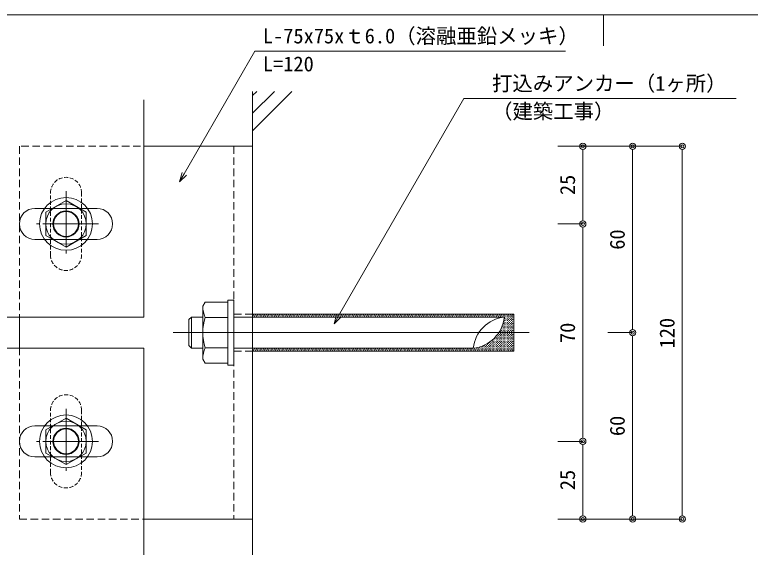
# Model space of a CAD drawing. Units: millimetres on the paper. Extents: x -401 to 401, y -279 to 279.
# Drawn here: x 172.4 to 290.7, y 192.9 to 278.7 of the extents above; entities that cross this region are included whole.
import ezdxf
from ezdxf.enums import TextEntityAlignment as Align

# ---------------------------------------------------------------- set-up
doc = ezdxf.new("R2010")
doc.units = ezdxf.units.MM
doc.linetypes.add('DASHED1', pattern=[1.8, 1.2, -0.6])
doc.linetypes.add('LONG_CHAIN', pattern=[21, 18, -1, 1, -1])
for name, color, linetype, lineweight in [('0-0_A-C01-補助線(非印刷)', 4, 'Continuous', 9), ('0-1_0-A01-枠A', 4, 'Continuous', 9), ('0-4_A-C02-ハッチング', 134, 'Continuous', 9), ('0-5_A-D01-RC', 4, 'Continuous', 9), ('0-8_A-D09-金物_鋼材', 4, 'Continuous', 9), ('0-A_0', 1, 'Continuous', 9), ('0-B_A-C05-見え掛り_細線', 1, 'Continuous', 9), ('0-C_A-C04-見上げ_見え隠れ線', 4, 'DASHED1', 9), ('1-1_0-A11-寸法_詳細', 5, 'Continuous', 9), ('1-3_A-B03-文字_書込_小', 7, 'Continuous', 9)]:
    doc.layers.add(name, color=color, linetype=linetype, lineweight=lineweight)
doc.styles.add('ＭＳ ゴシック', font='')
doc.styles.get('ＭＳ ゴシック').set_extended_font_data('MS Gothic')

# ---------------------------------------------------------------- blocks, each defined once
blk = doc.blocks.new('G$CF361E94F')
at = {"layer": '0-A_0', "linetype": 'LONG_CHAIN'}
for p, q in [((0, 10.5), (0, -10.5)), ((-10.5, 0), (10.5, 0))]:
    blk.add_line(p, q, dxfattribs=at)
at = {"layer": '0-A_0', "color": 7}
blk.add_lwpolyline([(-7.5, 0), (-3.75, -6.495), (3.75, -6.495), (7.5, 0), (3.75, 6.495), (-3.75, 6.495)], close=True, dxfattribs=at)
for radius in [8.5, 6.495, 4.21, 4]:
    blk.add_circle((0, 0), radius, dxfattribs=at)
at = {"layer": '0-B_A-C05-見え掛り_細線'}
for p, q in [((-5, 10), (-5, -10)), ((5, -10), (5, 10))]:
    blk.add_line(p, q, dxfattribs=at)
for centre, start, end in [((0, 10), 0, 180), ((0, -10), 180, 0)]:
    blk.add_arc(centre, 5, start, end, dxfattribs=at)
at = {"layer": '0-C_A-C04-見上げ_見え隠れ線'}
for p, q in [((-10, 5), (10, 5)), ((10, -5), (-10, -5))]:
    blk.add_line(p, q, dxfattribs=at)
for centre, start, end in [((-10, 0), 90, 270), ((10, 0), 270, 90)]:
    blk.add_arc(centre, 5, start, end, dxfattribs=at)
blk = doc.blocks.new('_Dot')
at = {"layer": '0-A_0', "color": 7}
blk.add_line((-0.5, 0), (-1, 0), dxfattribs=at)
for radius in [0.5, 0.25]:
    blk.add_circle((0, 0), radius, dxfattribs=at)
blk = doc.blocks.new('_Open30')
at = {"layer": '0-A_0', "color": 7}
blk.add_line((0, 0), (-1, 0), dxfattribs=at)
blk.add_lwpolyline([(-1, 0.2679), (0, 0), (-1, -0.2679)], dxfattribs=at)
blk = doc.blocks.new('G$C16211926')
at = {"layer": '0-A_0'}
blk.add_line((0, -95), (0, 19.5), dxfattribs=at)
at = {"layer": '0-A_0', "color": 7}
for p, q in [((-4.188, 14.5), (-5, 13.688)), ((-4.188, 14.5), (4.188, 14.5)), ((5, 13.688), (4.188, 14.5)), ((-5, 13.688), (-5, 10)), ((-5, 13.688), (5, 13.688)), ((5, 13.688), (5, 10)), ((-8.487, 10), (-9.8, 9.242)), ((8.487, 10), (-8.487, 10)), ((8.487, 10), (9.8, 9.242)), ((-9.8, 2), (-9.8, 9.242)), ((-4.9, 9.242), (-4.9, 2)), ((4.9, 9.242), (4.9, 2)), ((9.8, 2), (9.8, 9.242)), ((-5, 0), (-5, -77)), ((5, 0), (5, -87)), ((-6, -6), (-6, -90)), ((6, -6), (6, -90)), ((6, -90), (-6, -90))]:
    blk.add_line(p, q, dxfattribs=at)
for points in [[(10.5, 0), (10.5, 2), (-10.5, 2)], [(10.5, 0), (-10.5, 0), (-10.5, 2)]]:
    blk.add_lwpolyline(points, dxfattribs=at)
at = {"layer": '0-A_0'}
for centre in [(-5.955, -6.608), (-5.602, -6.254), (-5.602, -6.961), (-5.248, -6.608), (5.358, -6.607), (5.712, -6.254), (5.712, -6.961), (-5.955, -7.315), (-5.955, -8.022), (-5.955, -8.729), (-5.955, -9.436), (-5.602, -7.668), (-5.602, -8.375), (-5.602, -9.082), (-5.248, -7.315), (-5.248, -8.022), (-5.248, -8.729), (-5.248, -9.436), (5.358, -7.315), (5.358, -8.022), (5.358, -8.729), (5.358, -9.436), (5.712, -7.668), (5.712, -8.375), (5.712, -9.082), (-5.955, -10.143), (-5.955, -10.85), (-5.955, -11.557), (-5.602, -9.789), (-5.602, -10.497), (-5.602, -11.204), (-5.248, -10.143), (-5.248, -10.85), (-5.248, -11.557), (5.358, -10.143), (5.358, -10.85), (5.358, -11.557), (5.712, -9.789), (5.712, -10.496), (5.712, -11.203), (-5.955, -12.264), (-5.955, -12.971), (-5.955, -13.679), (-5.602, -11.911), (-5.602, -12.618), (-5.602, -13.325), (-5.602, -14.032), (-5.248, -12.264), (-5.248, -12.971), (-5.248, -13.678), (5.358, -12.264), (5.358, -12.971), (5.358, -13.678), (5.712, -11.911), (5.712, -12.618), (5.712, -13.325), (5.712, -14.032), (-5.955, -14.386), (-5.955, -15.093), (-5.955, -15.8), (-5.955, -16.507), (-5.602, -14.739), (-5.602, -15.446), (-5.602, -16.153), (-5.248, -14.386), (-5.248, -15.093), (-5.248, -15.8), (-5.248, -16.507), (5.358, -14.386), (5.358, -15.093), (5.358, -15.8), (5.358, -16.507), (5.712, -14.739), (5.712, -15.446), (5.712, -16.153), (-5.955, -17.214), (-5.955, -17.921), (-5.955, -18.628), (-5.602, -16.861), (-5.602, -17.568), (-5.602, -18.275), (-5.248, -17.214), (-5.248, -17.921), (-5.248, -18.628), (5.358, -17.214), (5.358, -17.921), (5.358, -18.628), (5.712, -16.861), (5.712, -17.567), (5.712, -18.274), (-5.955, -19.335), (-5.955, -20.042), (-5.955, -20.75), (-5.602, -18.982), (-5.602, -19.689), (-5.602, -20.396), (-5.602, -21.103), (-5.248, -19.335), (-5.248, -20.042), (-5.248, -20.749), (5.358, -19.335), (5.358, -20.042), (5.358, -20.749), (5.712, -18.982), (5.712, -19.689), (5.712, -20.396), (5.712, -21.103), (-5.955, -21.457), (-5.955, -22.164), (-5.955, -22.871), (-5.955, -23.578), (-5.602, -21.81), (-5.602, -22.517), (-5.602, -23.224), (-5.248, -21.457), (-5.248, -22.164), (-5.248, -22.871), (-5.248, -23.578), (5.358, -21.457), (5.358, -22.164), (5.358, -22.871), (5.358, -23.578), (5.712, -21.81), (5.712, -22.517), (5.712, -23.224), (-5.955, -24.285), (-5.955, -24.992), (-5.955, -25.699), (-5.602, -23.932), (-5.602, -24.639), (-5.602, -25.346), (-5.602, -26.053), (-5.248, -24.285), (-5.248, -24.992), (-5.248, -25.699), (5.358, -24.285), (5.358, -24.992), (5.358, -25.699), (5.712, -23.932), (5.712, -24.638), (5.712, -25.346), (5.712, -26.053), (-5.955, -26.406), (-5.955, -27.113), (-5.955, -27.821), (-5.602, -26.76), (-5.602, -27.467), (-5.602, -28.174), (-5.248, -26.406), (-5.248, -27.113), (-5.248, -27.821), (5.358, -26.406), (5.358, -27.113), (5.358, -27.82), (5.712, -26.76), (5.712, -27.467), (5.712, -28.174), (-5.955, -28.528), (-5.955, -29.235), (-5.955, -29.942), (-5.955, -30.649), (-5.602, -28.881), (-5.602, -29.588), (-5.602, -30.295), (-5.248, -28.528), (-5.248, -29.235), (-5.248, -29.942), (-5.248, -30.649), (5.358, -28.528), (5.358, -29.235), (5.358, -29.942), (5.358, -30.649), (5.712, -28.881), (5.712, -29.588), (5.712, -30.295), (-5.955, -31.356), (-5.955, -32.063), (-5.955, -32.77), (-5.602, -31.003), (-5.602, -31.71), (-5.602, -32.417), (-5.602, -33.124), (-5.248, -31.356), (-5.248, -32.063), (-5.248, -32.77), (5.358, -31.356), (5.358, -32.063), (5.358, -32.77), (5.712, -31.003), (5.712, -31.71), (5.712, -32.417), (5.712, -33.124), (-5.955, -33.477), (-5.955, -34.184), (-5.955, -34.892), (-5.602, -33.831), (-5.602, -34.538), (-5.602, -35.245), (-5.248, -33.477), (-5.248, -34.184), (-5.248, -34.892), (5.358, -33.477), (5.358, -34.184), (5.358, -34.892), (5.712, -33.831), (5.712, -34.538), (5.712, -35.245), (-5.955, -35.599), (-5.955, -36.306), (-5.955, -37.013), (-5.955, -37.72), (-5.602, -35.952), (-5.602, -36.659), (-5.602, -37.366), (-5.248, -35.599), (-5.248, -36.306), (-5.248, -37.013), (-5.248, -37.72), (5.358, -35.599), (5.358, -36.306), (5.358, -37.013), (5.358, -37.72), (5.712, -35.952), (5.712, -36.659), (5.712, -37.366), (-5.955, -38.427), (-5.955, -39.134), (-5.955, -39.841), (-5.602, -38.074), (-5.602, -38.781), (-5.602, -39.488), (-5.602, -40.195), (-5.248, -38.427), (-5.248, -39.134), (-5.248, -39.841), (5.358, -38.427), (5.358, -39.134), (5.358, -39.841), (5.712, -38.074), (5.712, -38.781), (5.712, -39.488), (5.712, -40.195), (-5.955, -40.548), (-5.955, -41.256), (-5.955, -41.963), (-5.602, -40.902), (-5.602, -41.609), (-5.602, -42.316), (-5.248, -40.548), (-5.248, -41.256), (-5.248, -41.963), (5.358, -40.548), (5.358, -41.256), (5.358, -41.963), (5.712, -40.902), (5.712, -41.609), (5.712, -42.316), (-5.955, -42.67), (-5.955, -43.377), (-5.955, -44.084), (-5.955, -44.791), (-5.602, -43.023), (-5.602, -43.73), (-5.602, -44.438), (-5.248, -42.67), (-5.248, -43.377), (-5.248, -44.084), (-5.248, -44.791), (5.358, -42.67), (5.358, -43.377), (5.358, -44.084), (5.358, -44.791), (5.712, -43.023), (5.712, -43.73), (5.712, -44.438), (-5.955, -45.498), (-5.955, -46.205), (-5.955, -46.912), (-5.602, -45.145), (-5.602, -45.852), (-5.602, -46.559), (-5.602, -47.266), (-5.248, -45.498), (-5.248, -46.205), (-5.248, -46.912), (5.358, -45.498), (5.358, -46.205), (5.358, -46.912), (5.712, -45.145), (5.712, -45.852), (5.712, -46.559), (5.712, -47.266), (-5.955, -47.62), (-5.955, -48.327), (-5.955, -49.034), (-5.602, -47.973), (-5.602, -48.68), (-5.602, -49.387), (-5.248, -47.62), (-5.248, -48.327), (-5.248, -49.034), (5.358, -47.62), (5.358, -48.327), (5.358, -49.034), (5.712, -47.973), (5.712, -48.68), (5.712, -49.387), (-5.955, -49.741), (-5.955, -50.448), (-5.955, -51.155), (-5.955, -51.862), (-5.602, -50.094), (-5.602, -50.802), (-5.602, -51.509), (-5.248, -49.741), (-5.248, -50.448), (-5.248, -51.155), (-5.248, -51.862), (5.358, -49.741), (5.358, -50.448), (5.358, -51.155), (5.358, -51.862), (5.712, -50.094), (5.712, -50.802), (5.712, -51.509), (-5.955, -52.569), (-5.955, -53.276), (-5.955, -53.984), (-5.602, -52.216), (-5.602, -52.923), (-5.602, -53.63), (-5.602, -54.337), (-5.248, -52.569), (-5.248, -53.276), (-5.248, -53.983), (5.358, -52.569), (5.358, -53.276), (5.358, -53.984), (5.712, -52.216), (5.712, -52.923), (5.712, -53.63), (5.712, -54.337), (-5.955, -54.691), (-5.955, -55.398), (-5.955, -56.105), (-5.955, -56.812), (-5.602, -55.044), (-5.602, -55.751), (-5.602, -56.458), (-5.248, -54.691), (-5.248, -55.398), (-5.248, -56.105), (-5.248, -56.812), (5.358, -54.691), (5.358, -55.398), (5.358, -56.105), (5.358, -56.812), (5.712, -55.044), (5.712, -55.751), (5.712, -56.458), (-5.955, -57.519), (-5.955, -58.226), (-5.955, -58.933), (-5.602, -57.165), (-5.602, -57.873), (-5.602, -58.58), (-5.248, -57.519), (-5.248, -58.226), (-5.248, -58.933), (5.358, -57.519), (5.358, -58.226), (5.358, -58.933), (5.712, -57.165), (5.712, -57.873), (5.712, -58.58), (-5.955, -59.64), (-5.955, -60.348), (-5.955, -61.055), (-5.602, -59.287), (-5.602, -59.994), (-5.602, -60.701), (-5.602, -61.408), (-5.248, -59.64), (-5.248, -60.348), (-5.248, -61.055), (5.358, -59.64), (5.358, -60.348), (5.358, -61.055), (5.712, -59.287), (5.712, -59.994), (5.712, -60.701), (5.712, -61.408), (-5.955, -61.762), (-5.955, -62.469), (-5.955, -63.176), (-5.955, -63.883), (-5.602, -62.115), (-5.602, -62.822), (-5.602, -63.529), (-5.248, -61.762), (-5.248, -62.469), (-5.248, -63.176), (-5.248, -63.883), (5.358, -61.762), (5.358, -62.469), (5.358, -63.176), (5.358, -63.883), (5.712, -62.115), (5.712, -62.822), (5.712, -63.529), (-5.955, -64.59), (-5.955, -65.297), (-5.955, -66.004), (-5.602, -64.236), (-5.602, -64.944), (-5.602, -65.651), (-5.248, -64.59), (-5.248, -65.297), (-5.248, -66.004), (5.358, -64.59), (5.358, -65.297), (5.358, -66.004), (5.712, -64.236), (5.712, -64.944), (5.712, -65.651), (-5.955, -66.711), (-5.955, -67.419), (-5.955, -68.126), (-5.602, -66.358), (-5.602, -67.065), (-5.602, -67.772), (-5.602, -68.479), (-5.248, -66.711), (-5.248, -67.419), (-5.248, -68.126), (5.358, -66.711), (5.358, -67.419), (5.358, -68.126), (5.712, -66.358), (5.712, -67.065), (5.712, -67.772), (5.712, -68.479), (-5.955, -68.833), (-5.955, -69.54), (-5.955, -70.247), (-5.955, -70.954), (-5.602, -69.186), (-5.602, -69.893), (-5.602, -70.601), (-5.248, -68.833), (-5.248, -69.54), (-5.248, -70.247), (-5.248, -70.954), (5.358, -68.833), (5.358, -69.54), (5.358, -70.247), (5.358, -70.954), (5.712, -69.186), (5.712, -69.893), (5.712, -70.601), (-5.955, -71.661), (-5.955, -72.368), (-5.955, -73.075), (-5.602, -71.308), (-5.602, -72.015), (-5.602, -72.722), (-5.248, -71.661), (-5.248, -72.368), (-5.248, -73.075), (5.358, -71.661), (5.358, -72.368), (5.358, -73.075), (5.712, -71.308), (5.712, -72.015), (5.712, -72.722), (-5.955, -73.782), (-5.955, -74.49), (-5.955, -75.197), (-5.602, -73.429), (-5.602, -74.136), (-5.602, -74.843), (-5.602, -75.55), (-5.248, -73.782), (-5.248, -74.49), (-5.248, -75.197), (5.358, -73.782), (5.358, -74.49), (5.358, -75.197), (5.712, -73.429), (5.712, -74.136), (5.712, -74.843), (5.712, -75.55), (-5.955, -75.904), (-5.955, -76.611), (-5.955, -77.318), (-5.955, -78.025), (-5.602, -76.257), (-5.602, -76.965), (-5.602, -77.672), (-5.248, -75.904), (-5.248, -76.611), (-5.248, -77.318), (-5.248, -78.025), (5.358, -75.904), (5.358, -76.611), (5.358, -77.318), (5.358, -78.025), (5.712, -76.257), (5.712, -76.965), (5.712, -77.672), (-5.955, -78.732), (-5.955, -79.439), (-5.955, -80.146), (-5.602, -78.379), (-5.602, -79.086), (-5.602, -79.793), (-5.248, -78.732), (-5.248, -79.44), (-5.248, -80.146), (-4.895, -78.379), (-4.895, -79.086), (-4.895, -79.793), (-4.541, -79.439), (-4.541, -80.146), (5.358, -78.732), (5.358, -79.439), (5.358, -80.146), (5.712, -78.379), (5.712, -79.086), (5.712, -79.793), (-5.955, -80.853), (-5.955, -81.561), (-5.955, -82.268), (-5.602, -80.5), (-5.602, -81.207), (-5.602, -81.914), (-5.602, -82.621), (-5.248, -80.853), (-5.248, -81.561), (-5.248, -82.268), (-4.895, -80.5), (-4.895, -81.207), (-4.895, -81.914), (-4.895, -82.621), (-4.541, -80.853), (-4.541, -81.561), (-4.541, -82.268), (-4.187, -80.5), (-4.187, -81.207), (-4.187, -81.914), (-4.187, -82.621), (-3.834, -81.561), (-3.834, -82.268), (-3.48, -81.914), (-3.48, -82.621), (-3.127, -82.268), (5.358, -80.854), (5.358, -81.561), (5.358, -82.268), (5.712, -80.5), (5.712, -81.207), (5.712, -81.914), (5.712, -82.621), (-5.955, -82.975), (-5.955, -83.682), (-5.955, -84.389), (-5.955, -85.096), (-5.602, -83.328), (-5.602, -84.036), (-5.602, -84.743), (-5.248, -82.975), (-5.248, -83.682), (-5.248, -84.389), (-5.248, -85.096), (-4.895, -83.328), (-4.895, -84.036), (-4.895, -84.743), (-4.541, -82.975), (-4.541, -83.682), (-4.541, -84.389), (-4.541, -85.096), (-4.187, -83.328), (-4.187, -84.036), (-4.187, -84.743), (-3.834, -82.975), (-3.834, -83.682), (-3.834, -84.389), (-3.834, -85.096), (-3.48, -83.328), (-3.48, -84.036), (-3.48, -84.743), (-3.127, -82.975), (-3.127, -83.682), (-3.127, -84.389), (-3.127, -85.096), (-2.773, -83.328), (-2.773, -84.036), (-2.773, -84.743), (-2.42, -83.682), (-2.42, -84.389), (-2.42, -85.096), (-2.066, -84.036), (-2.066, -84.743), (-1.712, -84.389), (-1.712, -85.096), (-1.359, -84.743), (-1.005, -85.096), (-0.298, -85.096), (5.358, -82.975), (5.358, -83.682), (5.358, -84.389), (5.358, -85.096), (5.712, -83.329), (5.712, -84.036), (5.712, -84.743), (-5.955, -85.803), (-5.955, -86.511), (-5.955, -87.218), (-5.602, -85.45), (-5.602, -86.157), (-5.602, -86.864), (-5.602, -87.571), (-5.248, -85.803), (-5.248, -86.511), (-5.248, -87.218), (-4.895, -85.45), (-4.895, -86.157), (-4.895, -86.864), (-4.895, -87.571), (-4.541, -85.803), (-4.541, -86.511), (-4.541, -87.217), (-4.187, -85.45), (-4.187, -86.157), (-4.187, -86.864), (-4.187, -87.571), (-3.834, -85.803), (-3.834, -86.511), (-3.834, -87.217), (-3.48, -85.45), (-3.48, -86.157), (-3.48, -86.864), (-3.48, -87.571), (-3.127, -85.803), (-3.127, -86.51), (-3.127, -87.217), (-2.773, -85.45), (-2.773, -86.157), (-2.773, -86.864), (-2.773, -87.571), (-2.42, -85.803), (-2.42, -86.51), (-2.42, -87.217), (-2.066, -85.45), (-2.066, -86.157), (-2.066, -86.864), (-2.066, -87.571), (-1.712, -85.803), (-1.712, -86.51), (-1.712, -87.217), (-1.359, -85.45), (-1.359, -86.157), (-1.359, -86.864), (-1.359, -87.571), (-1.006, -86.511), (-1.005, -85.803), (-1.005, -87.217), (-0.652, -85.45), (-0.652, -86.157), (-0.652, -86.864), (-0.652, -87.571), (-0.298, -85.803), (-0.298, -86.511), (-0.298, -87.217), (0.055, -85.45), (0.055, -86.157), (0.055, -86.864), (0.055, -87.571), (0.409, -85.803), (0.409, -86.51), (0.409, -87.217), (0.762, -86.157), (0.762, -86.864), (0.762, -87.571), (1.116, -86.51), (1.116, -87.217), (1.469, -86.157), (1.469, -86.864), (1.469, -87.571), (1.823, -86.51), (1.823, -87.217), (2.177, -86.864), (2.177, -87.571), (2.53, -86.511), (2.53, -87.217), (2.884, -86.864), (2.884, -87.571), (3.237, -87.217), (3.591, -86.864), (3.591, -87.571), (3.944, -87.217), (4.298, -87.571), (4.652, -87.218), (5.005, -87.571), (5.358, -85.803), (5.358, -86.511), (5.358, -87.217), (5.712, -85.45), (5.712, -86.157), (5.712, -86.864), (5.712, -87.571), (-5.955, -87.925), (-5.955, -88.632), (-5.955, -89.339), (-5.602, -88.278), (-5.602, -88.985), (-5.602, -89.692), (-5.248, -87.925), (-5.248, -88.632), (-5.248, -89.339), (-4.895, -88.278), (-4.895, -88.985), (-4.895, -89.692), (-4.541, -87.925), (-4.541, -88.632), (-4.541, -89.339), (-4.188, -89.692), (-4.187, -88.278), (-4.187, -88.985), (-3.834, -87.925), (-3.834, -88.632), (-3.834, -89.339), (-3.48, -88.278), (-3.48, -88.985), (-3.48, -89.692), (-3.127, -87.925), (-3.127, -88.632), (-3.127, -89.339), (-2.773, -88.278), (-2.773, -88.985), (-2.773, -89.692), (-2.42, -87.925), (-2.42, -88.632), (-2.42, -89.339), (-2.066, -88.278), (-2.066, -88.985), (-2.066, -89.692), (-1.713, -89.339), (-1.712, -87.925), (-1.712, -88.632), (-1.359, -88.278), (-1.359, -88.985), (-1.359, -89.692), (-1.006, -87.925), (-1.006, -88.632), (-1.006, -89.339), (-0.652, -88.278), (-0.652, -88.985), (-0.652, -89.692), (-0.298, -87.925), (-0.298, -88.632), (-0.298, -89.339), (0.055, -88.278), (0.055, -88.985), (0.055, -89.692), (0.409, -87.925), (0.409, -88.632), (0.409, -89.339), (0.762, -88.278), (0.762, -88.985), (0.762, -89.692), (1.116, -87.925), (1.116, -88.632), (1.116, -89.339), (1.469, -88.278), (1.469, -88.985), (1.469, -89.692), (1.823, -87.925), (1.823, -88.632), (1.823, -89.339), (2.177, -88.278), (2.177, -88.985), (2.177, -89.692), (2.53, -87.925), (2.53, -88.632), (2.53, -89.339), (2.884, -88.278), (2.884, -88.985), (2.884, -89.692), (3.237, -87.925), (3.237, -88.632), (3.237, -89.339), (3.591, -88.278), (3.591, -88.985), (3.591, -89.692), (3.944, -87.925), (3.944, -88.632), (3.944, -89.339), (4.298, -88.278), (4.298, -88.985), (4.298, -89.692), (4.651, -87.925), (4.651, -88.632), (4.651, -89.339), (5.005, -88.278), (5.005, -88.985), (5.005, -89.692), (5.358, -87.925), (5.358, -88.632), (5.358, -89.339), (5.712, -88.278), (5.712, -88.985), (5.712, -89.692)]:
    blk.add_circle(centre, 0.05, dxfattribs=at)
at = {"layer": '0-A_0', "color": 7}
for centre, radius, start, end in [((-8.487, 1.134), 8.866, 66.13493, 89.99998), ((0, -6.216), 16.216, 72.41194, 107.58806), ((8.487, 1.134), 8.866, 90.00002, 113.86507), ((6.186, -75.814), 11.248, 186.0509, 263.9491), ((-6.186, -88.186), 11.248, 6.05054, 83.9491)]:
    blk.add_arc(centre, radius, start, end, dxfattribs=at)

msp = doc.modelspace()

# ---------------------------------------------------------------- linework, layer by layer
at = {"layer": '0-0_A-C01-補助線(非印刷)'}
msp.add_line((267.111, 278.667), (267.111, 273.667), dxfattribs=at)
at = {"layer": '0-1_0-A01-枠A'}
msp.add_line((-400.667, 278.667), (400.667, 278.667), dxfattribs=at)
at = {"layer": '0-4_A-C02-ハッチング'}
for p, q in [((210.654, 262.824), (214.16, 266.33)), ((210.654, 265.653), (211.331, 266.33)), ((210.654, 259.996), (216.988, 266.33))]:
    msp.add_line(p, q, dxfattribs=at)
at = {"layer": '0-5_A-D01-RC'}
msp.add_line((210.654, -59.835), (210.654, 266.33), dxfattribs=at)
at = {"layer": '0-B_A-C05-見え掛り_細線'}
for p, q in [((193.154, 264.988), (193.154, 229.988)), ((160.654, 229.988), (193.154, 229.988)), ((173.154, 224.988), (173.154, 229.988)), ((160.654, 224.988), (193.154, 224.988)), ((193.154, 224.988), (193.154, -60.637))]:
    msp.add_line(p, q, dxfattribs=at)
msp.add_lwpolyline([(193.154, 257.488), (210.654, 257.488), (210.654, 197.488), (193.154, 197.488)], dxfattribs=at)
at = {"layer": '0-C_A-C04-見上げ_見え隠れ線'}
for p, q in [((207.654, 257.488), (207.654, 197.488)), ((207.654, 230.488), (210.654, 230.488)), ((207.654, 224.488), (210.654, 224.488))]:
    msp.add_line(p, q, dxfattribs=at)
msp.add_lwpolyline([(173.154, 257.488), (173.154, 197.488), (210.654, 197.488), (210.654, 257.488)], close=True, dxfattribs=at)
at = {"layer": '1-1_0-A11-寸法_詳細'}
for p, q in [((212.484, 271.464), (212.494, 271.464)), ((259.771, 257.488), (263.771, 257.488)), ((259.771, 257.488), (279.771, 257.488)), ((267.771, 257.488), (271.771, 257.488)), ((263.771, 245.988), (263.771, 256.488)), ((271.771, 228.488), (271.771, 256.488)), ((279.771, 256.488), (279.771, 198.488)), ((259.771, 244.988), (263.771, 244.988)), ((259.771, 244.988), (263.771, 244.988)), ((263.771, 210.988), (263.771, 243.988)), ((267.771, 227.488), (271.771, 227.488)), ((267.771, 227.488), (271.771, 227.488)), ((271.771, 198.488), (271.771, 226.488)), ((259.771, 209.988), (263.771, 209.988)), ((259.771, 209.988), (263.771, 209.988)), ((263.771, 198.488), (263.771, 208.988)), ((259.771, 197.488), (263.771, 197.488)), ((259.771, 197.488), (279.771, 197.488)), ((267.771, 197.488), (271.771, 197.488))]:
    msp.add_line(p, q, dxfattribs=at)
at = {"layer": '1-3_A-B03-文字_書込_小'}
for points in [[(199.66, 253.041), (211.024, 272.785), (260.98, 272.785)], [(224.502, 230.185), (244.63, 265.154), (288.417, 265.154)]]:
    msp.add_lwpolyline(points, dxfattribs=at)

# ---------------------------------------------------------------- block references
at = {"layer": '0-8_A-D09-金物_鋼材', "xscale": 0.5, "yscale": 0.5}
for name, p, rotation in [('G$CF361E94F', (180.654, 244.988), 270), ('G$C16211926', (207.654, 227.488), 90), ('G$CF361E94F', (180.654, 209.988), 270)]:
    msp.add_blockref(name, p, dxfattribs=dict(at, rotation=rotation))
at = {"layer": '1-1_0-A11-寸法_詳細'}
for p, rotation in [((263.771, 257.488), 90), ((271.771, 257.488), 90), ((279.771, 257.488), 90), ((263.771, 244.988), 270), ((263.771, 244.988), 90), ((271.771, 227.488), 270), ((271.771, 227.488), 90), ((263.771, 209.988), 270), ((263.771, 209.988), 90), ((263.771, 197.488), 270), ((271.771, 197.488), 270), ((279.771, 197.488), 270)]:
    msp.add_blockref('_Dot', p, dxfattribs=dict(at, rotation=rotation))
at = {"layer": '1-3_A-B03-文字_書込_小', "xscale": 1.5, "yscale": 1.5, "rotation": 240.07573}
for p in [(198.912, 251.741), (223.754, 228.885)]:
    msp.add_blockref('_Open30', p, dxfattribs=at)

# ---------------------------------------------------------------- texts
at = {"layer": '1-1_0-A11-寸法_詳細', "style": 'ＭＳ ゴシック'}
for s, p in [('25', (263.234, 249.632)), ('60', (271.234, 240.837)), ('120', (279.234, 224.954)), ('70', (263.234, 225.825)), ('60', (271.234, 210.837)), ('25', (263.234, 202.132))]:
    msp.add_text(s, height=2.405, rotation=90, dxfattribs=at).set_placement(p, align=Align.BOTTOM_LEFT)
at = {"layer": '1-3_A-B03-文字_書込_小', "style": 'ＭＳ ゴシック'}
for s, p in [('L-75x75xｔ6.0（溶融亜鉛メッキ）', (212.319, 273.323)), ('L=120', (212.319, 268.823)), ('打込みアンカー（1ヶ所）', (249.166, 265.691)), ('（建築工事）', (249.166, 261.191))]:
    msp.add_text(s, height=2.405, dxfattribs=at).set_placement(p, align=Align.BOTTOM_LEFT)

doc.saveas('drawing.dxf')
